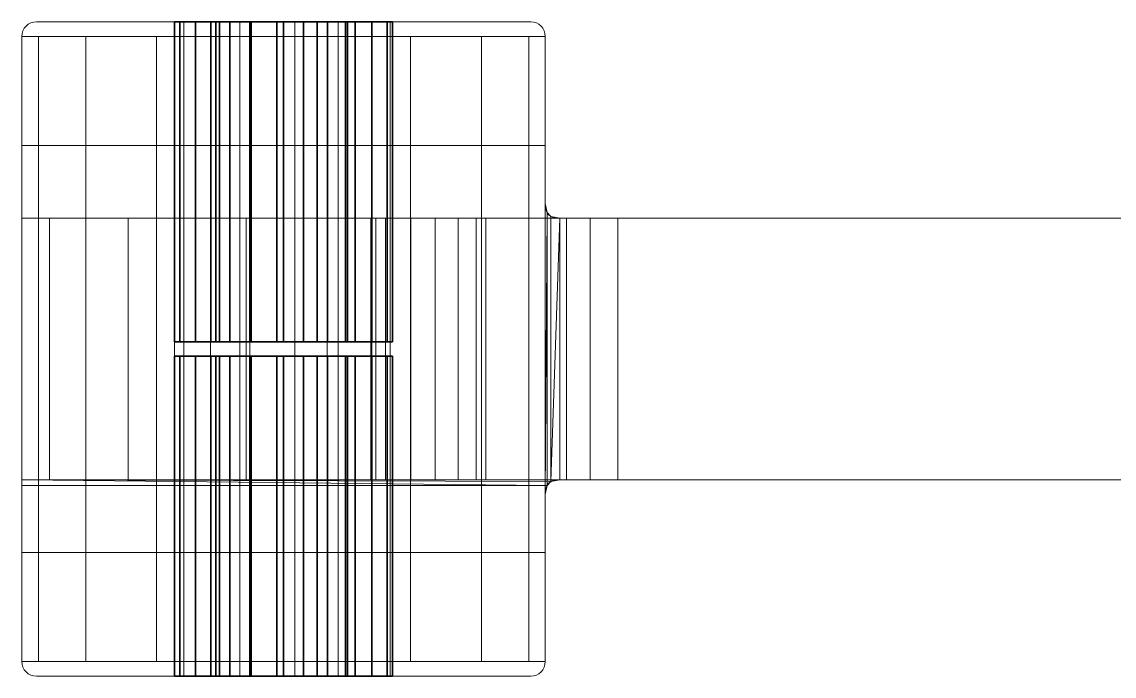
# Model space of a CAD drawing. Header units: millimetres. Extents: x -193 to 143, y -35 to 118.
# Drawn here: x -170.5 to -95.4, y 32.5 to 77.5 of the extents above; entities that cross this region are included whole.
import ezdxf

# ---------------------------------------------------------------- set-up
doc = ezdxf.new("R2010")
doc.units = ezdxf.units.MM
doc.layers.add('1', color=7, linetype='Continuous', true_color=0xffffff)

# ---------------------------------------------------------------- blocks, each defined once
blk = doc.blocks.new('UG_SURFACE_002')
at = {"layer": '1', "color": 30, "linetype": 'Continuous', "lineweight": 18}
for points in [[(16.259748, 71.85819, -12.5), (16.259748, 71.85819, 30.5), (22, 72.999999, 30.5), (22, 72.999999, -12.5)], [(28.000001, 72.999999, -12.5), (22, 72.999999, -12.5), (22, 72.999999, 30.5), (28.000001, 72.999999, 30.5)], [(28.000001, 72.999999, -12.5), (28.000001, 72.999999, 30.5), (33.740252, 71.85819, 30.5), (33.740252, 71.85819, -12.5)], [(11.393398, 68.6066, -12.5), (11.393398, 68.6066, 30.5), (16.259748, 71.85819, 30.5), (16.259748, 71.85819, -12.5)], [(33.740252, 71.85819, -12.5), (33.740252, 71.85819, 30.5), (38.606603, 68.6066, 30.5), (38.606603, 68.6066, -12.5)], [(8.141807, 63.740253, -12.5), (8.141807, 63.740253, 30.5), (11.393398, 68.6066, 30.5), (11.393398, 68.6066, -12.5)], [(38.606603, 68.6066, -12.5), (38.606603, 68.6066, 30.5), (41.858193, 63.740253, 30.5), (41.858193, 63.740253, -12.5)], [(7, 57.999998, -12.5), (7, 57.999998, 30.5), (8.141807, 63.740253, 30.5), (8.141807, 63.740253, -12.5)], [(41.858193, 63.740253, -12.5), (41.858193, 63.740253, 30.5), (43.000001, 57.999998, 30.5), (43.000001, 57.999998, -12.5)], [(25.783964, 62.458914, -13.5), (25.783964, 62.458914, 31.500001), (22.682372, 62.132925, 31.500001), (22.682372, 62.132925, -13.5)], [(28.750001, 61.495192, -13.5), (28.750001, 61.495192, 31.500001), (25.783964, 62.458914, 31.500001), (25.783964, 62.458914, -13.5)], [(22.682372, 62.132925, -13.5), (22.682372, 62.132925, 31.500001), (19.98152, 60.573585, 31.500001), (19.98152, 60.573585, -13.5)], [(31.067627, 59.408389, -13.5), (31.067627, 59.408389, 31.500001), (28.750001, 61.495192, 31.500001), (28.750001, 61.495192, -13.5)], [(19.98152, 60.573585, -13.5), (19.98152, 60.573585, 31.500001), (18.148409, 58.050524, 31.500001), (18.148409, 58.050524, -13.5)], [(32.336108, 56.559339, -13.5), (32.336108, 56.559339, 31.500001), (31.067627, 59.408389, 31.500001), (31.067627, 59.408389, -13.5)], [(7, 36.619399, 21.086583), (7, 57.999998, -12.5), (7, 36.619399, -3.086583), (7, 35.535533, -1.464466)], [(7, 57.999998, 30.5), (7, 57.999998, -12.5), (7, 36.619399, 21.086583), (7, 37, 23)], [(18.148409, 58.050524, -13.5), (18.148409, 58.050524, 31.500001), (17.5, 55, 31.500001), (17.5, 55, -13.5)], [(43.000001, 35.535533, -1.464466), (43.000001, 36.619399, -3.086583), (43.000001, 57.999998, -12.5), (43.000001, 36.619399, 21.086583)], [(43.000001, 37, 23), (43.000001, 36.619399, 21.086583), (43.000001, 57.999998, -12.5), (43.000001, 57.999998, 30.5)], [(32.336108, 53.440664, -13.5), (32.336108, 53.440664, 31.500001), (32.336108, 56.559339, 31.500001), (32.336108, 56.559339, -13.5)], [(17.5, 55, -13.5), (17.5, 55, 31.500001), (18.148409, 51.949475, 31.500001), (18.148409, 51.949475, -13.5)], [(31.067627, 50.59161, -13.5), (31.067627, 50.59161, 31.500001), (32.336108, 53.440664, 31.500001), (32.336108, 53.440664, -13.5)], [(18.148409, 51.949475, -13.5), (18.148409, 51.949475, 31.500001), (19.98152, 49.426414, 31.500001), (19.98152, 49.426414, -13.5)], [(28.750001, 48.504811, -13.5), (28.750001, 48.504811, 31.500001), (31.067627, 50.59161, 31.500001), (31.067627, 50.59161, -13.5)], [(19.98152, 49.426414, -13.5), (19.98152, 49.426414, 31.500001), (22.682372, 47.867075, 31.500001), (22.682372, 47.867075, -13.5)], [(25.783964, 47.541086, -13.5), (25.783964, 47.541086, 31.500001), (28.750001, 48.504811, 31.500001), (28.750001, 48.504811, -13.5)], [(22.682372, 47.867075, -13.5), (22.682372, 47.867075, 31.500001), (25.783964, 47.541086, 31.500001), (25.783964, 47.541086, -13.5)], [(7, 35.535533, -1.464466), (7, 33.913419, -0.380602), (7, 36.619399, 21.086583)], [(7, 35.535533, 19.464467), (7, 36.619399, 21.086583), (7, 33.913419, -0.380602)], [(43.000001, 35.535533, -1.464466), (43.000001, 36.619399, 21.086583), (43.000001, 35.535533, 19.464467)], [(7, 33.913419, 18.380603), (7, 35.535533, 19.464467), (7, 33.913419, -0.380602)], [(43.000001, 35.535533, 19.464467), (43.000001, 35, 18.999999), (43.000001, 35, -1), (43.000001, 35.535533, -1.464466)], [(43.000001, 35, -1), (43.000001, 35, 18.999999), (43.119494, 33.913419, 18.380603)], [(43.119494, 33.913419, -0.380602), (43.000001, 35, -1), (43.119494, 33.913419, 18.380603)], [(7, 32.000002), (7, 33.913419, -0.380602), (43.119494, 33.913419, -0.380602)], [(43.119494, 33.913419, -0.380602), (43.380603, 33.086583, -0.119494), (7, 32.000002)], [(7, 33.913419, 18.380603), (7, 33.913419, -0.380602), (7, 32.000002)], [(7, 32.000002, 17.999999), (7, 33.913419, 18.380603), (7, 32.000002)], [(43.119494, 33.913419, 18.380603), (43.380603, 33.086583, 18.119493), (43.380603, 33.086583, -0.119494), (43.119494, 33.913419, -0.380602)], [(43.380603, 33.086583, -0.119494), (44, 32.000002), (7, 32.000002)], [(43.380603, 33.086583, -0.119494), (43.380603, 33.086583, 18.119493), (44, 32.000002, 17.999999)], [(44, 32.000002), (43.380603, 33.086583, -0.119494), (44, 32.000002, 17.999999)], [(7, 32.000002), (7, 25), (7, 25, 17.999999), (7, 32.000002, 17.999999)], [(35.418116, 18.978087), (33.76393, 18.804226), (7, 32.000002), (44, 32.000002)], [(7, 25), (7, 32.000002), (32.323476, 17.972579), (31.345818, 16.626947)], [(33.76393, 18.804226), (32.323476, 17.972579), (7, 32.000002)], [(44, 32.000002), (44.464465, 31.464465), (37, 18.464101), (35.418116, 18.978087)], [(44, 32.000002, 17.999999), (44.464465, 31.464465, 17.999999), (44.464465, 31.464465), (44, 32.000002)], [(38.236067, 17.351141), (37, 18.464101), (44.464465, 31.464465), (46.086583, 30.380603)], [(44.464465, 31.464465), (44.464465, 31.464465, 17.999999), (46.086583, 30.380603, 17.999999), (46.086583, 30.380603)], [(46.086583, 30.380603), (48, 29.999999), (38.236067, 17.351141)], [(46.086583, 30.380603), (46.086583, 30.380603, 17.999999), (48, 29.999999, 17.999999), (48, 29.999999)], [(38.912591, 15.831647), (38.236067, 17.351141), (48, 29.999999), (137.500003, 29.999999)], [(217.999995, 0), (38.912591, 14.168353), (38.912591, 15.831647), (137.500003, 29.999999)], [(48, 29.999999), (48, 29.999999, 17.999999), (137.500003, 29.999999, 17.999999), (137.500003, 29.999999)], [(8.903012, 15.432914), (8.903012, 15.432914, 17.999999), (7, 25, 17.999999), (7, 25)], [(31.345818, 16.626947), (30.999999, 15), (8.903012, 15.432914), (7, 25)], [(33.76393, 18.804226), (33.76393, 18.804226, 17.999999), (32.323476, 17.972579, 17.999999), (32.323476, 17.972579)], [(35.418116, 18.978087), (35.418116, 18.978087, 17.999999), (33.76393, 18.804226, 17.999999), (33.76393, 18.804226)], [(37, 18.464101), (37, 18.464101, 17.999999), (35.418116, 18.978087, 17.999999), (35.418116, 18.978087)], [(38.236067, 17.351141), (38.236067, 17.351141, 17.999999), (37, 18.464101, 17.999999), (37, 18.464101)], [(32.323476, 17.972579), (32.323476, 17.972579, 17.999999), (31.345818, 16.626947, 17.999999), (31.345818, 16.626947)], [(38.912591, 15.831647), (38.912591, 15.831647, 17.999999), (38.236067, 17.351141, 17.999999), (38.236067, 17.351141)], [(31.345818, 16.626947), (31.345818, 16.626947, 17.999999), (30.999999, 15, 17.999999), (30.999999, 15)], [(38.912591, 14.168353), (38.912591, 14.168353, 17.999999), (38.912591, 15.831647, 17.999999), (38.912591, 15.831647)], [(14.32233, 7.32233), (14.32233, 7.32233, 17.999999), (8.903012, 15.432914, 17.999999), (8.903012, 15.432914)], [(14.32233, 7.32233), (8.903012, 15.432914), (30.999999, 15), (31.345818, 13.373054)], [(30.999999, 15), (30.999999, 15, 17.999999), (31.345818, 13.373054, 17.999999), (31.345818, 13.373054)], [(217.999995, 0), (38.236067, 12.648859), (38.912591, 14.168353)], [(38.236067, 12.648859), (38.236067, 12.648859, 17.999999), (38.912591, 14.168353, 17.999999), (38.912591, 14.168353)], [(31.345818, 13.373054), (32.323476, 12.027421), (22.432914, 1.903012), (14.32233, 7.32233)], [(31.345818, 13.373054), (31.345818, 13.373054, 17.999999), (32.323476, 12.027421, 17.999999), (32.323476, 12.027421)], [(32.323476, 12.027421), (33.76393, 11.195774), (32.000002, 0), (22.432914, 1.903012)], [(37, 11.535899), (38.236067, 12.648859), (217.999995, 0), (32.000002, 0)], [(32.323476, 12.027421), (32.323476, 12.027421, 17.999999), (33.76393, 11.195774, 17.999999), (33.76393, 11.195774)], [(37, 11.535899), (37, 11.535899, 17.999999), (38.236067, 12.648859, 17.999999), (38.236067, 12.648859)], [(32.000002, 0), (35.418116, 11.021912), (37, 11.535899)], [(35.418116, 11.021912), (35.418116, 11.021912, 17.999999), (37, 11.535899, 17.999999), (37, 11.535899)], [(32.000002, 0), (33.76393, 11.195774), (35.418116, 11.021912)], [(33.76393, 11.195774), (33.76393, 11.195774, 17.999999), (35.418116, 11.021912, 17.999999), (35.418116, 11.021912)], [(22.432914, 1.903012), (22.432914, 1.903012, 17.999999), (14.32233, 7.32233, 17.999999), (14.32233, 7.32233)], [(32.000002, 0), (32.000002, 0, 17.999999), (22.432914, 1.903012, 17.999999), (22.432914, 1.903012)], [(217.999995, 0, 17.999999), (32.000002, 0, 17.999999), (32.000002, 0), (217.999995, 0)]]:
    blk.add_3dface(points, dxfattribs=at)
blk = doc.blocks.new('uxo_KR1_BODY')
at = {"layer": '1', "color": 30, "linetype": 'Continuous', "lineweight": 18}
for p, q in [((22, 73, -12.5), (22, 73, 30.5)), ((22, 73, 30.5), (28, 73, 30.5)), ((28, 73, -12.5), (22, 73, -12.5)), ((28, 73, 30.5), (28, 73, -12.5)), ((28, 72, 31.5), (22, 72, 31.5)), ((22, 72, -13.5), (28, 72, -13.5)), ((7, 37, 30.5), (7, 58, 30.5)), ((7, 58, -12.5), (7, 37, -12.5)), ((7, 58, 30.5), (7, 58, -12.5)), ((8, 37, -13.5), (8, 58, -13.5)), ((8, 58, 31.5), (8, 37, 31.5)), ((42, 58, -13.5), (42, 37, -13.5)), ((42, 37, 31.5), (42, 58, 31.5)), ((43, 37, -12.5), (43, 58, -12.5)), ((43, 58, 30.5), (43, 37, 30.5)), ((43, 58, -12.5), (43, 58, 30.5)), ((7, 37, -12.5), (7, 37, -5)), ((7, 37, 23), (43, 37, 23)), ((7, 37, 23), (7, 37, 30.5)), ((43, 37, -5), (7, 37, -5)), ((42, 37, 31.5), (8, 37, 31.5)), ((8, 37, -13.5), (42, 37, -13.5)), ((43, 37, 30.5), (43, 37, 23)), ((43, 37, -5), (43, 37, -12.5)), ((43, 35, 19), (43, 35, -1)), ((7, 32), (7, 25)), ((7, 25, 18), (7, 32, 18)), ((44, 32, 18), (7, 32, 18)), ((7, 32), (44, 32)), ((48, 30, 18), (137.5, 30, 18)), ((137.5, 30), (48, 30)), ((48, 30), (48, 30, 18)), ((7, 25), (7, 25, 18)), ((32, 0, 18), (32, 0)), ((227.5, 0, 18), (32, 0, 18)), ((32, 0), (227.5, 0))]:
    blk.add_line(p, q, dxfattribs=at)
at = {"layer": '1', "color": 30, "linetype": 'Continuous', "lineweight": 18, "extrusion": (0, 0, -1)}
for centre, radius in [((-25, 55, 13.5), 7.5), ((-25, 55, -31.5), 7.5), ((-35, 15), 4), ((-35, 15, -18), 4)]:
    blk.add_circle(centre, radius, dxfattribs=at)
for centre, radius, start, end in [((-22, 58, -30.5), 15, 0, 90), ((-28, 58, -30.5), 15, 90, 180), ((-22, 58, 13.5), 14, 0, 90), ((-28, 58, 13.5), 14, 90, 180), ((-48, 35, -18), 5, 270, 323.1301), ((-32, 25), 25, 270, 0)]:
    blk.add_arc(centre, radius, start, end, dxfattribs=at)
at = {"layer": '1', "color": 30, "linetype": 'Continuous', "lineweight": 18}
for centre, radius, start, end in [((22, 58, -12.5), 15, 90, 180), ((28, 58, -12.5), 15, 0, 90), ((22, 58, 31.5), 14, 90, 180), ((28, 58, 31.5), 14, 0, 90), ((48, 35), 5, 216.8699, 270), ((32, 25, 18), 25, 180, 270)]:
    blk.add_arc(centre, radius, start, end, dxfattribs=at)
at = {"layer": '1', "color": 30, "linetype": 'Continuous', "lineweight": 18, "extrusion": (1, 0, 0)}
for centre, radius, start, end in [((72, 30.5, 22), 1, 0, 90), ((72, -12.5, 22), 1, 270, 0), ((72, 30.5, 28), 1, 0, 90), ((72, -12.5, 28), 1, 270, 0), ((32, 23, 7), 5, 270, 0), ((32, -5, 7), 5, 0, 90)]:
    blk.add_arc(centre, radius, start, end, dxfattribs=at)
at = {"layer": '1', "color": 30, "linetype": 'Continuous', "lineweight": 18, "extrusion": (0, 1, 0)}
for centre, start, end in [((-8, -12.5, 58), 270, 0), ((-8, 30.5, 58), 0, 90)]:
    blk.add_arc(centre, 1, start, end, dxfattribs=at)
at = {"layer": '1', "color": 30, "linetype": 'Continuous', "lineweight": 18, "extrusion": (0, -1, 0)}
for centre, start, end in [((42, -12.5, -58), 270, 0), ((42, 30.5, -58), 0, 90), ((8, -12.5, -37), 180, 270), ((8, 30.5, -37), 90, 180), ((42, -12.5, -37), 270, 0), ((42, 30.5, -37), 0, 90)]:
    blk.add_arc(centre, 1, start, end, dxfattribs=at)
at = {"layer": '1', "color": 30, "linetype": 'Continuous', "lineweight": 18, "extrusion": (-1, 0, 0)}
for centre, start, end in [((-32, -5, -43), 126.8699, 180), ((-32, 23, -43), 180, 233.1301)]:
    blk.add_arc(centre, 5, start, end, dxfattribs=at)
at = {"layer": '1', "color": 30, "linetype": 'Continuous', "lineweight": 18}
for points in [[(44, 32), (43.827, 32.23), (43.677, 32.472, -0.016), (43.42, 32.975, -0.089), (43.312, 33.239, -0.148), (43.149, 33.759, -0.312), (43.091, 34.017, -0.416), (43.016, 34.526, -0.676), (43, 34.769, -0.827), (43, 35, -1)], [(43, 35, 19), (43, 34.77, 18.827), (43.016, 34.528, 18.677), (43.089, 34.025, 18.42), (43.148, 33.761, 18.312), (43.312, 33.241, 18.149), (43.416, 32.983, 18.091), (43.676, 32.474, 18.016), (43.827, 32.231, 18), (44, 32, 18)]]:
    blk.add_open_spline(points, degree=3, knots=[0, 0, 0, 0, 0.25, 0.25, 0.5, 0.5, 0.75, 0.75, 1, 1, 1, 1], dxfattribs=at)
blk.add_blockref('UG_SURFACE_002', (0, 0), dxfattribs=at)
blk = doc.blocks.new('UG_SURFACE_005')
at = {"layer": '1', "color": 11, "linetype": 'Continuous', "lineweight": 25}
for points in [[(-2.228692, 4.475817, 22), (-2.317627, 7.132924, 22), (-4.408389, 6.067628, 22)], [(-2.317627, 7.132924, 22), (-2.317627, 7.132924), (-4.408389, 6.067628), (-4.408389, 6.067628, 22)], [(-4.408389, 6.067628), (-2.317627, 7.132924), (-2.228692, 4.475817)], [(0, 7.5, 22), (-2.317627, 7.132924, 22), (-2.228692, 4.475817, 22), (-0.461342, 4.978671, 22)], [(0, 7.5, 22), (0, 7.5), (-2.317627, 7.132924), (-2.317627, 7.132924, 22)], [(-0.461342, 4.978671), (-2.228692, 4.475817), (-2.317627, 7.132924), (0, 7.5)], [(-0.461342, 4.978671, 22), (1.368315, 4.809128, 22), (2.317627, 7.132924, 22), (0, 7.5, 22)], [(0, 7.5), (2.317627, 7.132924), (1.368315, 4.809128), (-0.461342, 4.978671)], [(2.317627, 7.132924, 22), (2.317627, 7.132924), (0, 7.5), (0, 7.5, 22)], [(4.408389, 6.067628, 22), (2.317627, 7.132924, 22), (1.368315, 4.809128, 22), (3.013173, 3.990086, 22)], [(3.013173, 3.990086), (1.368315, 4.809128), (2.317627, 7.132924), (4.408389, 6.067628)], [(4.408389, 6.067628, 22), (4.408389, 6.067628), (2.317627, 7.132924), (2.317627, 7.132924, 22)], [(-4.408389, 6.067628, 22), (-6.067628, 4.408389, 22), (-3.695045, 3.368478, 22), (-2.228692, 4.475817, 22)], [(-4.408389, 6.067628, 22), (-4.408389, 6.067628), (-6.067628, 4.408389), (-6.067628, 4.408389, 22)], [(-2.228692, 4.475817), (-3.695045, 3.368478), (-6.067628, 4.408389), (-4.408389, 6.067628)], [(6.067628, 4.408389, 22), (4.408389, 6.067628, 22), (3.013173, 3.990086, 22), (4.251086, 2.632161, 22)], [(4.408389, 6.067628), (6.067628, 4.408389), (4.251086, 2.632161), (3.013173, 3.990086)], [(6.067628, 4.408389, 22), (6.067628, 4.408389), (4.408389, 6.067628), (4.408389, 6.067628, 22)], [(-0.461342, 4.978671), (-0.461342, 4.978671, 22), (-2.228692, 4.475817, 22), (-2.228692, 4.475817)], [(1.368315, 4.809128), (1.368315, 4.809128, 22), (-0.461342, 4.978671, 22), (-0.461342, 4.978671)], [(3.013173, 3.990086), (3.013173, 3.990086, 22), (1.368315, 4.809128, 22), (1.368315, 4.809128)], [(-6.067628, 4.408389, 22), (-7.132924, 2.317627, 22), (-4.662361, 1.806208, 22), (-3.695045, 3.368478, 22)], [(-6.067628, 4.408389, 22), (-6.067628, 4.408389), (-7.132924, 2.317627), (-7.132924, 2.317627, 22)], [(-3.695045, 3.368478), (-4.662361, 1.806208), (-7.132924, 2.317627), (-6.067628, 4.408389)], [(-2.228692, 4.475817), (-2.228692, 4.475817, 22), (-3.695045, 3.368478, 22), (-3.695045, 3.368478)], [(4.251086, 2.632161), (4.251086, 2.632161, 22), (3.013173, 3.990086, 22), (3.013173, 3.990086)], [(4.251086, 2.632161, 22), (4.914865, 0.918748, 22), (7.132924, 2.317627, 22), (6.067628, 4.408389, 22)], [(6.067628, 4.408389), (7.132924, 2.317627), (4.914865, 0.918748), (4.251086, 2.632161)], [(7.132924, 2.317627, 22), (7.132924, 2.317627), (6.067628, 4.408389), (6.067628, 4.408389, 22)], [(-3.695045, 3.368478), (-3.695045, 3.368478, 22), (-4.662361, 1.806208, 22), (-4.662361, 1.806208)], [(-5, 0, 22), (-4.662361, 1.806208, 22), (-7.132924, 2.317627, 22), (-7.5, 0, 22)], [(-7.132924, 2.317627, 22), (-7.132924, 2.317627), (-7.5, 0), (-7.5, 0, 22)], [(-4.662361, 1.806208), (-5, 0), (-7.5, 0), (-7.132924, 2.317627)], [(4.914865, 0.918748), (4.914865, 0.918748, 22), (4.251086, 2.632161, 22), (4.251086, 2.632161)], [(7.5, 0, 22), (7.132924, 2.317627, 22), (4.914865, 0.918748, 22), (4.914865, -0.918748, 22)], [(4.914865, -0.918748), (4.914865, 0.918748), (7.132924, 2.317627), (7.5, 0)], [(7.5, 0, 22), (7.5, 0), (7.132924, 2.317627), (7.132924, 2.317627, 22)], [(-4.662361, 1.806208), (-4.662361, 1.806208, 22), (-5, 0, 22), (-5, 0)], [(4.914865, -0.918748), (4.914865, -0.918748, 22), (4.914865, 0.918748, 22), (4.914865, 0.918748)], [(-7.5, 0, 22), (-7.132924, -2.317627, 22), (-4.662361, -1.806208, 22), (-5, 0, 22)], [(-7.5, 0, 22), (-7.5, 0), (-7.132924, -2.317627), (-7.132924, -2.317627, 22)], [(-7.132924, -2.317627), (-7.5, 0), (-5, 0), (-4.662361, -1.806208)], [(-5, 0), (-5, 0, 22), (-4.662361, -1.806208, 22), (-4.662361, -1.806208)], [(4.914865, -0.918748, 22), (7.132924, -2.317627, 22), (7.5, 0, 22)], [(7.5, 0), (7.132924, -2.317627), (4.914865, -0.918748)], [(7.132924, -2.317627, 22), (7.132924, -2.317627), (7.5, 0), (7.5, 0, 22)], [(6.067628, -4.408389, 22), (7.132924, -2.317627, 22), (4.914865, -0.918748, 22), (4.251086, -2.632161, 22)], [(7.132924, -2.317627), (6.067628, -4.408389), (4.251086, -2.632161), (4.914865, -0.918748)], [(4.251086, -2.632161), (4.251086, -2.632161, 22), (4.914865, -0.918748, 22), (4.914865, -0.918748)], [(-3.695045, -3.368478, 22), (-4.662361, -1.806208, 22), (-7.132924, -2.317627, 22), (-6.067628, -4.408389, 22)], [(-6.067628, -4.408389), (-7.132924, -2.317627), (-4.662361, -1.806208), (-3.695045, -3.368478)], [(-4.662361, -1.806208), (-4.662361, -1.806208, 22), (-3.695045, -3.368478, 22), (-3.695045, -3.368478)], [(-7.132924, -2.317627, 22), (-7.132924, -2.317627), (-6.067628, -4.408389), (-6.067628, -4.408389, 22)], [(4.408389, -6.067628, 22), (6.067628, -4.408389, 22), (4.251086, -2.632161, 22), (3.013173, -3.990086, 22)], [(3.013173, -3.990086), (4.251086, -2.632161), (6.067628, -4.408389), (4.408389, -6.067628)], [(3.013173, -3.990086), (3.013173, -3.990086, 22), (4.251086, -2.632161, 22), (4.251086, -2.632161)], [(6.067628, -4.408389, 22), (6.067628, -4.408389), (7.132924, -2.317627), (7.132924, -2.317627, 22)], [(-2.228692, -4.475817, 22), (-3.695045, -3.368478, 22), (-6.067628, -4.408389, 22), (-4.408389, -6.067628, 22)], [(-4.408389, -6.067628), (-6.067628, -4.408389), (-3.695045, -3.368478), (-2.228692, -4.475817)], [(-3.695045, -3.368478), (-3.695045, -3.368478, 22), (-2.228692, -4.475817, 22), (-2.228692, -4.475817)], [(-6.067628, -4.408389, 22), (-6.067628, -4.408389), (-4.408389, -6.067628), (-4.408389, -6.067628, 22)], [(-4.408389, -6.067628, 22), (-2.317627, -7.132924, 22), (-2.228692, -4.475817, 22)], [(-2.228692, -4.475817), (-2.317627, -7.132924), (-4.408389, -6.067628)], [(-2.317627, -7.132924, 22), (0, -7.5, 22), (-0.461342, -4.978671, 22), (-2.228692, -4.475817, 22)], [(-2.228692, -4.475817), (-0.461342, -4.978671), (0, -7.5), (-2.317627, -7.132924)], [(-2.228692, -4.475817), (-2.228692, -4.475817, 22), (-0.461342, -4.978671, 22), (-0.461342, -4.978671)], [(3.013173, -3.990086, 22), (1.368315, -4.809128, 22), (2.317627, -7.132924, 22), (4.408389, -6.067628, 22)], [(4.408389, -6.067628), (2.317627, -7.132924), (1.368315, -4.809128), (3.013173, -3.990086)], [(1.368315, -4.809128), (1.368315, -4.809128, 22), (3.013173, -3.990086, 22), (3.013173, -3.990086)], [(4.408389, -6.067628, 22), (4.408389, -6.067628), (6.067628, -4.408389), (6.067628, -4.408389, 22)], [(1.368315, -4.809128, 22), (-0.461342, -4.978671, 22), (0, -7.5, 22), (2.317627, -7.132924, 22)], [(2.317627, -7.132924), (0, -7.5), (-0.461342, -4.978671), (1.368315, -4.809128)], [(-0.461342, -4.978671), (-0.461342, -4.978671, 22), (1.368315, -4.809128, 22), (1.368315, -4.809128)], [(-4.408389, -6.067628, 22), (-4.408389, -6.067628), (-2.317627, -7.132924), (-2.317627, -7.132924, 22)], [(2.317627, -7.132924, 22), (2.317627, -7.132924), (4.408389, -6.067628), (4.408389, -6.067628, 22)], [(-2.317627, -7.132924, 22), (-2.317627, -7.132924), (0, -7.5), (0, -7.5, 22)], [(0, -7.5, 22), (0, -7.5), (2.317627, -7.132924), (2.317627, -7.132924, 22)]]:
    blk.add_3dface(points, dxfattribs=at)
blk = doc.blocks.new('3012_325-10H9-22')
at = {"layer": '1', "color": 11, "linetype": 'Continuous', "lineweight": 25}
blk.add_circle((0, 0), 7.5, dxfattribs=at)
at = {"layer": '1', "color": 11, "linetype": 'Continuous', "lineweight": 25, "extrusion": (0, 0, -1)}
for centre, radius in [((0, 0, -22), 7.5), ((0, 0, -22), 5), ((0, 0), 5)]:
    blk.add_circle(centre, radius, dxfattribs=at)
at = {"layer": '1', "color": 11, "linetype": 'Continuous', "lineweight": 25}
blk.add_blockref('UG_SURFACE_005', (0, 0), dxfattribs=at)

msp = doc.modelspace()

# ---------------------------------------------------------------- block references
at = {"layer": '1', "color": 3, "linetype": 'Continuous', "lineweight": 18, "extrusion": (0, 1, 0), "rotation": 180}
for name, p in [('uxo_KR1_BODY', (177.5, 181, 46)), ('3012_325-10H9-22', (152.5, 126, 55.5)), ('3012_325-10H9-22', (152.5, 126, 32.5))]:
    msp.add_blockref(name, p, dxfattribs=at)

doc.saveas('drawing.dxf')
